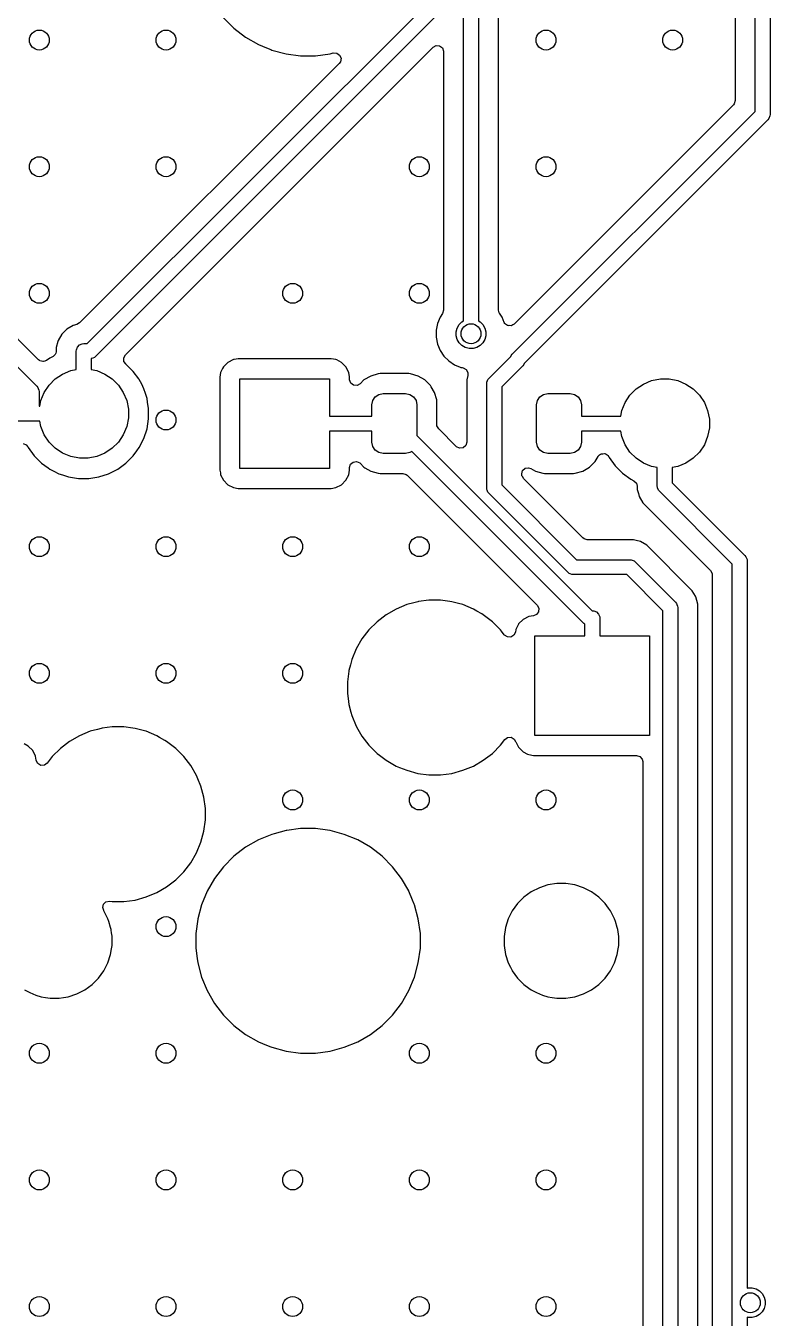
# Model space of a CAD drawing. Extents: x 2.6 to 14.2, y -9.4 to -3.8.
# Drawn here: x 13.573 to 14.16, y -6.04 to -5.019 of the extents above; entities that cross this region are included whole.
import ezdxf

# ---------------------------------------------------------------- set-up
doc = ezdxf.new("R2010")
doc.units = 0
doc.header["$MEASUREMENT"] = 0
doc.layers.add('BLACK', color=7, linetype='CONTINUOUS')

msp = doc.modelspace()

# ---------------------------------------------------------------- linework, layer by layer
at = {"layer": 'BLACK', "linetype": 'CONTINUOUS'}
for p, q in [((14.1484, -5.0868), (14.1484, -4.1492)), ((14.1602, -4.1467), (14.1602, -5.0892)), ((14.1326, -4.597), (14.1326, -5.0782)), ((13.9181, -5.2523), (13.9181, -4.9025)), ((13.9299, -4.9), (13.9299, -5.2523)), ((13.9457, -5.2437), (13.9457, -4.977)), ((13.6209, -5.2702), (13.8935, -4.9977)), ((13.9036, -5.0043), (13.6276, -5.2803)), ((13.7286, -5.0129), (13.7368, -5.0211)), ((13.7368, -5.0211), (13.7368, -5.0211)), ((13.7368, -5.0211), (13.746, -5.0282)), ((13.746, -5.0282), (13.7561, -5.034)), ((13.6511, -5.279), (13.894, -5.0362)), ((13.7561, -5.034), (13.7561, -5.034)), ((13.7561, -5.034), (13.7561, -5.034)), ((13.7561, -5.034), (13.7626, -5.0367)), ((13.7626, -5.0367), (13.7659, -5.038)), ((13.7659, -5.038), (13.7668, -5.0384)), ((13.7668, -5.0384), (13.778, -5.0414)), ((13.894, -5.0362), (13.8964, -5.0348)), ((13.8964, -5.0348), (13.8992, -5.035)), ((13.8992, -5.035), (13.9014, -5.0367)), ((13.9014, -5.0367), (13.9023, -5.0393)), ((13.9023, -5.0393), (13.9024, -5.0396)), ((13.9024, -5.0396), (13.9024, -5.2437)), ((13.82, -5.0489), (13.615, -5.2539)), ((13.778, -5.0414), (13.7895, -5.0429)), ((13.7895, -5.0429), (13.7895, -5.0429)), ((13.7895, -5.0429), (13.8012, -5.0429)), ((13.8012, -5.0429), (13.8127, -5.0414)), ((13.8012, -5.0429), (13.8012, -5.0429)), ((13.8127, -5.0414), (13.8152, -5.0407)), ((13.8152, -5.0407), (13.818, -5.0408)), ((13.818, -5.0408), (13.8203, -5.0424)), ((13.8209, -5.0476), (13.82, -5.0489)), ((13.8203, -5.0424), (13.8214, -5.0449)), ((13.8214, -5.0449), (13.8209, -5.0476)), ((14.1318, -5.0808), (14.1312, -5.0817)), ((14.1326, -5.0782), (14.1318, -5.0808)), ((13.9565, -5.2786), (14.1484, -5.0868)), ((14.1312, -5.0817), (13.958, -5.2548)), ((14.16, -5.0904), (14.1592, -5.0925)), ((14.1602, -5.0892), (14.16, -5.0904)), ((14.1584, -5.0934), (13.9659, -5.2859)), ((14.1592, -5.0925), (14.1584, -5.0934)), ((13.4841, -5.2067), (13.5813, -5.3039)), ((13.5826, -5.2829), (13.5394, -5.2397)), ((13.9024, -5.2437), (13.9016, -5.2464)), ((13.9457, -5.2438), (13.9457, -5.2437)), ((13.946, -5.2449), (13.9457, -5.2438)), ((13.615, -5.2539), (13.6128, -5.2552)), ((13.8975, -5.2544), (13.8964, -5.2597)), ((13.8996, -5.2494), (13.8975, -5.2544)), ((13.8975, -5.2544), (13.8975, -5.2544)), ((13.9015, -5.2465), (13.8996, -5.2494)), ((13.8996, -5.2494), (13.8996, -5.2494)), ((13.9016, -5.2464), (13.9015, -5.2465)), ((13.9147, -5.2552), (13.9168, -5.2531)), ((13.9168, -5.2531), (13.9181, -5.2523)), ((13.9299, -5.2523), (13.9312, -5.2531)), ((13.9312, -5.2531), (13.9334, -5.2552)), ((13.9463, -5.246), (13.946, -5.2449)), ((13.9464, -5.2462), (13.9463, -5.246)), ((13.9485, -5.2494), (13.9464, -5.2462)), ((13.9501, -5.2534), (13.9485, -5.2494)), ((13.9502, -5.2536), (13.9501, -5.2534)), ((13.9507, -5.2543), (13.9502, -5.2536)), ((13.9508, -5.2544), (13.9507, -5.2543)), ((13.9511, -5.2547), (13.9508, -5.2544)), ((13.952, -5.2553), (13.9511, -5.2547)), ((13.958, -5.2548), (13.9571, -5.2553)), ((13.6009, -5.2628), (13.5981, -5.2678)), ((13.605, -5.2588), (13.6009, -5.2628)), ((13.6009, -5.2628), (13.6009, -5.2628)), ((13.6099, -5.2559), (13.605, -5.2588)), ((13.605, -5.2588), (13.605, -5.2588)), ((13.6128, -5.2552), (13.6099, -5.2559)), ((13.6099, -5.2559), (13.6099, -5.2559)), ((13.8964, -5.2597), (13.8964, -5.2597)), ((13.8964, -5.2597), (13.8964, -5.2651)), ((13.9123, -5.2609), (13.9131, -5.2579)), ((13.9123, -5.264), (13.9123, -5.2609)), ((13.9131, -5.267), (13.9123, -5.264)), ((13.9131, -5.2579), (13.9147, -5.2552)), ((13.9334, -5.2552), (13.9349, -5.2579)), ((13.9349, -5.2579), (13.9357, -5.2609)), ((13.9357, -5.264), (13.9349, -5.267)), ((13.9357, -5.2609), (13.9357, -5.264)), ((13.9529, -5.2559), (13.952, -5.2553)), ((13.9532, -5.2559), (13.9529, -5.2559)), ((13.9534, -5.2561), (13.9532, -5.2559)), ((13.9545, -5.256), (13.9534, -5.2561)), ((13.9556, -5.2561), (13.9545, -5.256)), ((13.9559, -5.256), (13.9556, -5.2561)), ((13.9562, -5.2559), (13.9559, -5.256)), ((13.9571, -5.2553), (13.9562, -5.2559)), ((13.5979, -5.2684), (13.5966, -5.2733)), ((13.5966, -5.2733), (13.5966, -5.2733)), ((13.5966, -5.2733), (13.5966, -5.276)), ((13.5981, -5.2678), (13.5979, -5.2684)), ((13.6124, -5.2761), (13.6125, -5.275)), ((13.6125, -5.275), (13.6134, -5.2729)), ((13.6134, -5.2729), (13.615, -5.2712)), ((13.615, -5.2712), (13.6171, -5.2704)), ((13.6171, -5.2704), (13.6183, -5.2702)), ((13.6183, -5.2702), (13.6209, -5.2702)), ((13.8964, -5.2651), (13.8964, -5.2651)), ((13.8964, -5.2651), (13.8964, -5.2651)), ((13.8964, -5.2651), (13.8975, -5.2705)), ((13.8975, -5.2705), (13.8975, -5.2705)), ((13.8975, -5.2705), (13.8996, -5.2755)), ((13.9147, -5.2696), (13.9131, -5.267)), ((13.9168, -5.2718), (13.9147, -5.2696)), ((13.9195, -5.2733), (13.9168, -5.2718)), ((13.9225, -5.2741), (13.9195, -5.2733)), ((13.9256, -5.2741), (13.9225, -5.2741)), ((13.9285, -5.2733), (13.9256, -5.2741)), ((13.9312, -5.2718), (13.9285, -5.2733)), ((13.9334, -5.2696), (13.9312, -5.2718)), ((13.9349, -5.267), (13.9334, -5.2696)), ((13.5833, -5.2834), (13.5826, -5.2829)), ((13.5834, -5.2835), (13.5833, -5.2834)), ((13.5835, -5.2836), (13.5834, -5.2835)), ((13.5837, -5.2837), (13.5835, -5.2836)), ((13.5849, -5.284), (13.5837, -5.2837)), ((13.586, -5.2844), (13.5849, -5.284)), ((13.5862, -5.2843), (13.586, -5.2844)), ((13.5864, -5.2844), (13.5862, -5.2843)), ((13.5875, -5.284), (13.5864, -5.2844)), ((13.5887, -5.2836), (13.5875, -5.284)), ((13.5888, -5.2835), (13.5887, -5.2836)), ((13.5914, -5.2816), (13.5888, -5.2835)), ((13.5941, -5.2803), (13.5914, -5.2816)), ((13.5943, -5.2802), (13.5941, -5.2803)), ((13.5946, -5.2798), (13.5943, -5.2802)), ((13.5953, -5.2793), (13.5946, -5.2798)), ((13.5955, -5.279), (13.5953, -5.2793)), ((13.5958, -5.2787), (13.5955, -5.279)), ((13.5961, -5.2777), (13.5958, -5.2787)), ((13.5965, -5.2768), (13.5961, -5.2777)), ((13.5966, -5.276), (13.5965, -5.2764)), ((13.5965, -5.2764), (13.5965, -5.2768)), ((13.6124, -5.2906), (13.6124, -5.2761)), ((13.6245, -5.2819), (13.6242, -5.282)), ((13.6242, -5.282), (13.6242, -5.2906)), ((13.6254, -5.2816), (13.6245, -5.2819)), ((13.6267, -5.2811), (13.6254, -5.2816)), ((13.6276, -5.2803), (13.6267, -5.2811)), ((13.6498, -5.2815), (13.6511, -5.2791)), ((13.65, -5.2843), (13.6498, -5.2815)), ((13.6515, -5.2862), (13.65, -5.2843)), ((13.6511, -5.2791), (13.6511, -5.279)), ((13.7321, -5.285), (13.7286, -5.2885)), ((13.7366, -5.2827), (13.7321, -5.285)), ((13.7321, -5.285), (13.7321, -5.285)), ((13.7321, -5.285), (13.7321, -5.285)), ((13.7371, -5.2826), (13.7366, -5.2827)), ((13.7403, -5.2821), (13.7371, -5.2826)), ((13.8136, -5.2821), (13.7403, -5.2821)), ((13.8173, -5.2827), (13.8136, -5.2821)), ((13.8181, -5.2831), (13.8173, -5.2827)), ((13.8217, -5.285), (13.8181, -5.2831)), ((13.8253, -5.2885), (13.8217, -5.285)), ((13.8217, -5.285), (13.8217, -5.285)), ((13.8217, -5.285), (13.8217, -5.285)), ((13.8996, -5.2755), (13.8996, -5.2755)), ((13.8996, -5.2755), (13.9026, -5.28)), ((13.9026, -5.28), (13.9026, -5.28)), ((13.9026, -5.28), (13.9064, -5.2839)), ((13.9064, -5.2839), (13.9064, -5.2839)), ((13.9064, -5.2839), (13.911, -5.2869)), ((13.9381, -5.2976), (13.9554, -5.2803)), ((13.9554, -5.2803), (13.9558, -5.2795)), ((13.9558, -5.2795), (13.9565, -5.2786)), ((13.5958, -5.298), (13.6016, -5.2942)), ((13.6016, -5.2942), (13.608, -5.2915)), ((13.608, -5.2915), (13.6124, -5.2906)), ((13.6242, -5.2906), (13.6286, -5.2915)), ((13.6286, -5.2915), (13.635, -5.2942)), ((13.635, -5.2942), (13.6408, -5.298)), ((13.6516, -5.2864), (13.6515, -5.2862)), ((13.6515, -5.2862), (13.6515, -5.2862)), ((13.6573, -5.2921), (13.6516, -5.2864)), ((13.6617, -5.2981), (13.6573, -5.2921)), ((13.7263, -5.2929), (13.7257, -5.2966)), ((13.7279, -5.2898), (13.7263, -5.2929)), ((13.7286, -5.2885), (13.7279, -5.2898)), ((13.7286, -5.2885), (13.7286, -5.2885)), ((13.7286, -5.2885), (13.7286, -5.2885)), ((13.8275, -5.2929), (13.8253, -5.2885)), ((13.8253, -5.2885), (13.8253, -5.2885)), ((13.8253, -5.2885), (13.8253, -5.2885)), ((13.8281, -5.2964), (13.8275, -5.2929)), ((13.8508, -5.294), (13.8448, -5.2958)), ((13.8522, -5.2939), (13.8508, -5.294)), ((13.8749, -5.2939), (13.8522, -5.2939)), ((13.8522, -5.2939), (13.8522, -5.2939)), ((13.8763, -5.294), (13.8749, -5.2939)), ((13.8823, -5.2958), (13.8763, -5.294)), ((13.8763, -5.294), (13.8763, -5.294)), ((13.911, -5.2869), (13.911, -5.2869)), ((13.911, -5.2869), (13.9155, -5.2888)), ((13.9155, -5.2888), (13.916, -5.289)), ((13.916, -5.289), (13.9169, -5.2891)), ((13.9169, -5.2891), (13.9178, -5.2893)), ((13.9178, -5.2893), (13.9202, -5.2906)), ((13.9202, -5.2906), (13.9216, -5.293)), ((13.9216, -5.2954), (13.9206, -5.2989)), ((13.9216, -5.293), (13.9216, -5.2954)), ((13.9648, -5.2876), (13.9482, -5.3042)), ((13.9656, -5.2867), (13.9648, -5.2876)), ((13.9659, -5.2859), (13.9656, -5.2867)), ((13.5813, -5.3039), (13.582, -5.3048)), ((13.582, -5.3048), (13.5824, -5.3057)), ((13.5824, -5.3057), (13.5829, -5.3069)), ((13.587, -5.3087), (13.5909, -5.3029)), ((13.5909, -5.3029), (13.5958, -5.298)), ((13.6408, -5.298), (13.6457, -5.3029)), ((13.6457, -5.3029), (13.6495, -5.3087)), ((13.6621, -5.2986), (13.6617, -5.2981)), ((13.664, -5.3023), (13.6621, -5.2986)), ((13.6657, -5.3058), (13.664, -5.3023)), ((13.6669, -5.3095), (13.6657, -5.3058)), ((13.6657, -5.3058), (13.6657, -5.3058)), ((13.6657, -5.3058), (13.6657, -5.3058)), ((13.7257, -5.2966), (13.7257, -5.37)), ((13.7415, -5.3687), (13.7415, -5.2979)), ((13.7415, -5.2979), (13.8124, -5.2979)), ((13.8124, -5.2979), (13.8124, -5.3274)), ((13.8281, -5.2966), (13.8281, -5.2964)), ((13.8281, -5.2985), (13.8281, -5.2966)), ((13.8281, -5.2988), (13.8281, -5.2985)), ((13.8291, -5.3014), (13.8281, -5.2988)), ((13.8313, -5.3031), (13.8291, -5.3014)), ((13.8341, -5.3032), (13.8313, -5.3031)), ((13.8365, -5.3019), (13.8341, -5.3032)), ((13.8395, -5.2989), (13.8365, -5.3019)), ((13.8448, -5.2958), (13.8395, -5.2989)), ((13.8395, -5.2989), (13.8395, -5.2989)), ((13.8448, -5.2958), (13.8448, -5.2958)), ((13.8876, -5.2989), (13.8823, -5.2958)), ((13.8823, -5.2958), (13.8823, -5.2958)), ((13.892, -5.3033), (13.8876, -5.2989)), ((13.8876, -5.2989), (13.8876, -5.2989)), ((13.8926, -5.3042), (13.892, -5.3033)), ((13.892, -5.3033), (13.892, -5.3033)), ((13.8952, -5.3087), (13.8926, -5.3042)), ((13.9206, -5.2989), (13.9206, -5.3479)), ((13.9364, -5.3018), (13.9365, -5.3007)), ((13.9364, -5.3841), (13.9364, -5.3018)), ((13.9365, -5.3007), (13.9371, -5.2993)), ((13.9371, -5.2993), (13.9374, -5.2985)), ((13.9374, -5.2985), (13.9381, -5.2976)), ((13.9482, -5.3042), (13.9482, -5.3817)), ((14.0545, -5.3059), (14.0602, -5.3021)), ((14.0602, -5.3021), (14.0666, -5.2994)), ((14.0666, -5.2994), (14.0735, -5.298)), ((14.0735, -5.298), (14.0804, -5.298)), ((14.0804, -5.298), (14.0872, -5.2994)), ((14.0872, -5.2994), (14.0936, -5.3021)), ((14.0936, -5.3021), (14.0994, -5.3059)), ((13.5829, -5.3069), (13.583, -5.3081)), ((13.583, -5.3081), (13.583, -5.3195)), ((13.5835, -5.3195), (13.5844, -5.3151)), ((13.5844, -5.3151), (13.587, -5.3087)), ((13.6495, -5.3087), (13.6522, -5.3151)), ((13.6522, -5.3151), (13.6535, -5.322)), ((13.6682, -5.3134), (13.6669, -5.3095)), ((13.6687, -5.3164), (13.6682, -5.3134)), ((13.8458, -5.3185), (13.8465, -5.3151)), ((13.8465, -5.3151), (13.8484, -5.3123)), ((13.8484, -5.3123), (13.8513, -5.3104)), ((13.8513, -5.3104), (13.8547, -5.3097)), ((13.8547, -5.3097), (13.8724, -5.3097)), ((13.8724, -5.3097), (13.8758, -5.3104)), ((13.8758, -5.3104), (13.8787, -5.3123)), ((13.8787, -5.3123), (13.8806, -5.3151)), ((13.8806, -5.3151), (13.8813, -5.3185)), ((13.8969, -5.3147), (13.8952, -5.3087)), ((13.897, -5.3159), (13.8969, -5.3147)), ((13.897, -5.316), (13.897, -5.3159)), ((13.897, -5.3341), (13.897, -5.316)), ((13.897, -5.316), (13.897, -5.316)), ((13.9758, -5.3185), (13.9764, -5.3151)), ((13.9764, -5.3151), (13.9783, -5.3123)), ((13.9783, -5.3123), (13.9812, -5.3104)), ((13.9812, -5.3104), (13.9846, -5.3097)), ((13.9846, -5.3097), (14.0023, -5.3097)), ((14.0023, -5.3097), (14.0057, -5.3104)), ((14.0057, -5.3104), (14.0086, -5.3123)), ((14.0086, -5.3123), (14.0105, -5.3151)), ((14.0105, -5.3151), (14.0112, -5.3185)), ((14.0457, -5.3166), (14.0495, -5.3108)), ((14.0495, -5.3108), (14.0545, -5.3059)), ((14.0994, -5.3059), (14.1043, -5.3108)), ((14.1043, -5.3108), (14.1082, -5.3166)), ((13.583, -5.3195), (13.5835, -5.3195)), ((13.6535, -5.322), (13.6535, -5.3289)), ((13.6695, -5.3214), (13.6687, -5.3164)), ((13.6695, -5.3295), (13.6695, -5.3214)), ((13.8458, -5.3274), (13.8458, -5.3185)), ((13.8813, -5.3185), (13.8813, -5.3427)), ((13.9758, -5.3481), (13.9758, -5.3185)), ((14.0112, -5.3185), (14.0112, -5.3274)), ((14.0422, -5.3274), (14.043, -5.323)), ((14.043, -5.323), (14.0457, -5.3166)), ((14.1082, -5.3166), (14.1108, -5.323)), ((14.1108, -5.323), (14.1122, -5.3298)), ((13.5771, -5.3313), (13.5525, -5.3313)), ((13.5835, -5.3313), (13.5771, -5.3313)), ((13.5844, -5.3357), (13.5835, -5.3313)), ((13.587, -5.3421), (13.5844, -5.3357)), ((13.6522, -5.3357), (13.6495, -5.3421)), ((13.6535, -5.3289), (13.6522, -5.3357)), ((13.6682, -5.3374), (13.6695, -5.3295)), ((13.8124, -5.3274), (13.8458, -5.3274)), ((13.8971, -5.3351), (13.897, -5.3341)), ((13.8985, -5.3376), (13.8971, -5.3351)), ((14.0112, -5.3274), (14.0422, -5.3274)), ((14.1122, -5.3298), (14.1122, -5.3368)), ((13.5909, -5.3479), (13.587, -5.3421)), ((13.6495, -5.3421), (13.6457, -5.3479)), ((13.6621, -5.3523), (13.6657, -5.3451)), ((13.6657, -5.3451), (13.6682, -5.3374)), ((13.8163, -5.3392), (13.8124, -5.3392)), ((13.8124, -5.3392), (13.8124, -5.3687)), ((13.8458, -5.3392), (13.8163, -5.3392)), ((13.8458, -5.3481), (13.8458, -5.3392)), ((13.8813, -5.3427), (14.0197, -5.4811)), ((13.9123, -5.3514), (13.8985, -5.3376)), ((14.0358, -5.3392), (14.0112, -5.3392)), ((14.0112, -5.3392), (14.0112, -5.3481)), ((14.0422, -5.3392), (14.0358, -5.3392)), ((14.043, -5.3436), (14.0422, -5.3392)), ((14.0457, -5.35), (14.043, -5.3436)), ((14.1108, -5.3436), (14.1082, -5.35)), ((14.1122, -5.3368), (14.1108, -5.3436)), ((13.5704, -5.349), (13.5729, -5.3501)), ((13.5729, -5.3501), (13.5742, -5.3517)), ((13.5742, -5.3517), (13.5745, -5.3523)), ((13.5745, -5.3523), (13.5792, -5.3588)), ((13.5958, -5.3528), (13.5909, -5.3479)), ((13.6016, -5.3567), (13.5958, -5.3528)), ((13.608, -5.3593), (13.6016, -5.3567)), ((13.635, -5.3567), (13.6286, -5.3593)), ((13.6408, -5.3528), (13.635, -5.3567)), ((13.6457, -5.3479), (13.6408, -5.3528)), ((13.6573, -5.3588), (13.6602, -5.3548)), ((13.6602, -5.3548), (13.6621, -5.3523)), ((13.8465, -5.3515), (13.8458, -5.3481)), ((13.8484, -5.3543), (13.8465, -5.3515)), ((13.8513, -5.3562), (13.8484, -5.3543)), ((13.8547, -5.3569), (13.8513, -5.3562)), ((13.8724, -5.3569), (13.8547, -5.3569)), ((13.8758, -5.3562), (13.8724, -5.3569)), ((13.8772, -5.3553), (13.8758, -5.3562)), ((14.013, -5.4911), (13.8772, -5.3553)), ((13.9125, -5.3516), (13.9123, -5.3514)), ((13.915, -5.3528), (13.9125, -5.3516)), ((13.9178, -5.3524), (13.915, -5.3528)), ((13.9198, -5.3506), (13.9178, -5.3524)), ((13.9206, -5.3479), (13.9198, -5.3506)), ((13.9764, -5.3515), (13.9758, -5.3481)), ((13.9783, -5.3543), (13.9764, -5.3515)), ((13.9812, -5.3562), (13.9783, -5.3543)), ((13.9846, -5.3569), (13.9812, -5.3562)), ((14.0023, -5.3569), (13.9846, -5.3569)), ((14.0057, -5.3562), (14.0023, -5.3569)), ((14.0086, -5.3543), (14.0057, -5.3562)), ((14.0105, -5.3515), (14.0086, -5.3543)), ((14.0112, -5.3481), (14.0105, -5.3515)), ((14.028, -5.3571), (14.029, -5.3569)), ((14.029, -5.3569), (14.0293, -5.3571)), ((14.0495, -5.3558), (14.0457, -5.35)), ((14.0545, -5.3607), (14.0495, -5.3558)), ((14.1043, -5.3558), (14.0994, -5.3607)), ((14.1082, -5.35), (14.1043, -5.3558)), ((13.5792, -5.3588), (13.5849, -5.3645)), ((13.5849, -5.3645), (13.5901, -5.3683)), ((13.6148, -5.3607), (13.608, -5.3593)), ((13.6217, -5.3607), (13.6148, -5.3607)), ((13.6286, -5.3593), (13.6217, -5.3607)), ((13.6451, -5.3692), (13.6493, -5.3662)), ((13.6493, -5.3662), (13.6516, -5.3645)), ((13.6516, -5.3645), (13.6573, -5.3588)), ((13.6516, -5.3645), (13.6516, -5.3645)), ((13.6516, -5.3645), (13.6516, -5.3645)), ((13.6573, -5.3588), (13.6573, -5.3588)), ((13.6573, -5.3588), (13.6573, -5.3588)), ((13.8281, -5.3681), (13.8289, -5.3655)), ((13.8289, -5.3655), (13.831, -5.3637)), ((13.831, -5.3637), (13.8337, -5.3633)), ((13.8337, -5.3633), (13.8362, -5.3644)), ((13.8362, -5.3644), (13.8365, -5.3647)), ((13.8365, -5.3647), (13.8395, -5.3677)), ((14.0175, -5.3677), (14.0219, -5.3633)), ((14.0219, -5.3633), (14.0243, -5.3593)), ((14.0243, -5.3593), (14.0245, -5.3591)), ((14.0245, -5.3591), (14.0247, -5.3587)), ((14.0247, -5.3587), (14.0255, -5.3581)), ((14.0255, -5.3581), (14.0263, -5.3574)), ((14.0263, -5.3574), (14.0266, -5.3574)), ((14.0266, -5.3574), (14.0269, -5.3572)), ((14.0269, -5.3572), (14.028, -5.3571)), ((14.0293, -5.3571), (14.0297, -5.357)), ((14.0297, -5.357), (14.0306, -5.3576)), ((14.0306, -5.3576), (14.0316, -5.358)), ((14.0316, -5.358), (14.0318, -5.3583)), ((14.0318, -5.3583), (14.032, -5.3584)), ((14.032, -5.3584), (14.0328, -5.3596)), ((14.0328, -5.3596), (14.0331, -5.3601)), ((14.0331, -5.3601), (14.0379, -5.3667)), ((14.0379, -5.3667), (14.0379, -5.3667)), ((14.0379, -5.3667), (14.0436, -5.3724)), ((14.0602, -5.3645), (14.0545, -5.3607)), ((14.0666, -5.3672), (14.0602, -5.3645)), ((14.0936, -5.3645), (14.0872, -5.3672)), ((14.0994, -5.3607), (14.0936, -5.3645)), ((13.5901, -5.3683), (13.5914, -5.3692)), ((13.5914, -5.3692), (13.5947, -5.3709)), ((13.5947, -5.3709), (13.5986, -5.3729)), ((13.5986, -5.3729), (13.5986, -5.3729)), ((13.5986, -5.3729), (13.5986, -5.3729)), ((13.5986, -5.3729), (13.6014, -5.3738)), ((13.6014, -5.3738), (13.6063, -5.3754)), ((13.6063, -5.3754), (13.6093, -5.3759)), ((13.6093, -5.3759), (13.6142, -5.3766)), ((13.6142, -5.3766), (13.6142, -5.3766)), ((13.6142, -5.3766), (13.6223, -5.3766)), ((13.6223, -5.3766), (13.6303, -5.3754)), ((13.6223, -5.3766), (13.6223, -5.3766)), ((13.6303, -5.3754), (13.6379, -5.3729)), ((13.6379, -5.3729), (13.6451, -5.3692)), ((13.7257, -5.37), (13.7261, -5.3721)), ((13.7261, -5.3721), (13.7263, -5.3737)), ((13.7263, -5.3737), (13.7286, -5.3781)), ((13.8124, -5.3687), (13.7415, -5.3687)), ((13.8253, -5.3781), (13.8275, -5.3737)), ((13.8275, -5.3737), (13.8281, -5.37)), ((13.8275, -5.3737), (13.8275, -5.3737)), ((13.8275, -5.3737), (13.8275, -5.3737)), ((13.8281, -5.37), (13.8281, -5.3681)), ((13.8395, -5.3677), (13.8395, -5.3677)), ((13.8395, -5.3677), (13.8403, -5.3682)), ((13.8403, -5.3682), (13.8448, -5.3708)), ((13.8448, -5.3708), (13.8508, -5.3726)), ((13.8508, -5.3726), (13.8522, -5.3727)), ((13.8522, -5.3727), (13.8703, -5.3727)), ((13.8703, -5.3727), (13.8729, -5.3735)), ((13.8729, -5.3735), (13.8737, -5.3741)), ((13.8737, -5.3741), (13.9763, -5.4767)), ((13.964, -5.373), (13.9647, -5.3704)), ((13.964, -5.3731), (13.964, -5.373)), ((13.9641, -5.3742), (13.964, -5.3731)), ((13.9641, -5.3743), (13.9641, -5.3742)), ((13.9642, -5.3745), (13.9641, -5.3743)), ((13.9648, -5.3755), (13.9642, -5.3745)), ((13.9647, -5.3704), (13.9668, -5.3686)), ((13.9654, -5.3766), (13.9648, -5.3755)), ((14.0124, -5.4236), (13.9654, -5.3766)), ((13.9668, -5.3686), (13.9695, -5.3682)), ((13.9695, -5.3682), (13.9713, -5.3688)), ((13.9713, -5.3688), (13.9748, -5.3708)), ((13.9748, -5.3708), (13.9807, -5.3726)), ((13.9807, -5.3726), (13.9821, -5.3727)), ((13.9821, -5.3727), (14.0048, -5.3727)), ((14.0048, -5.3727), (14.0062, -5.3726)), ((14.0062, -5.3726), (14.0122, -5.3708)), ((14.0122, -5.3708), (14.0175, -5.3677)), ((14.0436, -5.3724), (14.0501, -5.3771)), ((14.0501, -5.3771), (14.0526, -5.3784)), ((14.071, -5.3681), (14.0666, -5.3672)), ((14.071, -5.3826), (14.071, -5.3681)), ((14.0872, -5.3672), (14.0828, -5.3681)), ((14.0828, -5.3681), (14.0828, -5.3801)), ((13.7286, -5.3781), (13.7286, -5.3781)), ((13.7286, -5.3781), (13.7286, -5.3781)), ((13.7286, -5.3781), (13.7321, -5.3816)), ((13.7321, -5.3816), (13.7321, -5.3816)), ((13.7321, -5.3816), (13.7321, -5.3816)), ((13.7321, -5.3816), (13.7366, -5.3839)), ((13.7366, -5.3839), (13.7366, -5.3839)), ((13.7366, -5.3839), (13.7403, -5.3845)), ((13.7403, -5.3845), (13.7403, -5.3845)), ((13.7403, -5.3845), (13.8136, -5.3845)), ((13.8136, -5.3845), (13.8173, -5.3839)), ((13.8173, -5.3839), (13.8217, -5.3816)), ((13.8217, -5.3816), (13.8253, -5.3781)), ((13.9365, -5.3853), (13.9364, -5.3841)), ((13.9367, -5.3858), (13.9365, -5.3853)), ((13.9374, -5.3874), (13.9367, -5.3858)), ((13.9381, -5.3883), (13.9374, -5.3874)), ((13.9482, -5.3817), (14.0073, -5.4408)), ((14.0526, -5.3784), (14.0546, -5.3803)), ((14.0546, -5.3803), (14.0553, -5.3827)), ((14.0553, -5.3827), (14.0553, -5.3854)), ((14.0553, -5.3854), (14.0561, -5.3885)), ((14.0711, -5.3837), (14.071, -5.3826)), ((14.0712, -5.384), (14.0711, -5.3837)), ((14.072, -5.3859), (14.0712, -5.384)), ((14.0728, -5.3868), (14.072, -5.3859)), ((14.1302, -5.4442), (14.0728, -5.3868)), ((14.0828, -5.3801), (14.1403, -5.4376)), ((14.0007, -5.4509), (13.9381, -5.3883)), ((14.0561, -5.3885), (14.0567, -5.3909)), ((14.0567, -5.3909), (14.0567, -5.3909)), ((14.0567, -5.3909), (14.0596, -5.3958)), ((14.0596, -5.3958), (14.0596, -5.3959)), ((14.0596, -5.3959), (14.0596, -5.3959)), ((14.0596, -5.3959), (14.113, -5.4493)), ((14.0132, -5.4242), (14.0124, -5.4236)), ((14.0158, -5.425), (14.0132, -5.4242)), ((14.0522, -5.425), (14.0158, -5.425)), ((14.0543, -5.4256), (14.0522, -5.425)), ((14.0522, -5.425), (14.0522, -5.425)), ((14.0577, -5.4265), (14.0543, -5.4256)), ((14.0627, -5.4293), (14.0577, -5.4265)), ((14.0577, -5.4265), (14.0577, -5.4265)), ((14.0577, -5.4265), (14.0577, -5.4265)), ((14.0577, -5.4265), (14.0577, -5.4265)), ((14.0986, -5.4653), (14.0627, -5.4293)), ((14.0627, -5.4293), (14.0627, -5.4293)), ((14.0627, -5.4293), (14.0627, -5.4293)), ((14.1403, -5.4376), (14.141, -5.4385)), ((14.141, -5.4385), (14.1413, -5.4391)), ((14.0073, -5.4408), (14.0494, -5.4408)), ((14.0494, -5.4408), (14.0505, -5.4409)), ((14.0505, -5.4409), (14.0513, -5.4412)), ((14.0513, -5.4412), (14.0527, -5.4418)), ((14.0527, -5.4418), (14.0536, -5.4425)), ((14.0536, -5.4425), (14.0855, -5.4744)), ((14.1302, -6.0275), (14.1302, -5.4442)), ((14.1413, -5.4391), (14.1419, -5.4406)), ((14.1419, -5.4406), (14.142, -5.4417)), ((14.142, -5.4417), (14.142, -6.016)), ((14.0015, -5.4516), (14.0007, -5.4509)), ((14.0023, -5.4519), (14.0015, -5.4516)), ((14.0037, -5.4525), (14.0023, -5.4519)), ((14.0048, -5.4526), (14.0037, -5.4525)), ((14.0469, -5.4526), (14.0048, -5.4526)), ((14.0754, -5.4811), (14.0469, -5.4526)), ((14.113, -5.4493), (14.1143, -5.4517)), ((14.1143, -5.4517), (14.1144, -5.4527)), ((14.1144, -5.4527), (14.1144, -6.8631)), ((14.1011, -5.4696), (14.0986, -5.4653)), ((13.8732, -5.4763), (13.8648, -5.4798)), ((13.8789, -5.4748), (13.8732, -5.4763)), ((13.8819, -5.474), (13.8789, -5.4748)), ((13.8825, -5.4739), (13.8819, -5.474)), ((13.8908, -5.4728), (13.8825, -5.4739)), ((13.8999, -5.4728), (13.8908, -5.4728)), ((13.8908, -5.4728), (13.8908, -5.4728)), ((13.9073, -5.4738), (13.8999, -5.4728)), ((13.8999, -5.4728), (13.8999, -5.4728)), ((13.9088, -5.474), (13.9073, -5.4738)), ((13.9142, -5.4754), (13.9088, -5.474)), ((13.9176, -5.4763), (13.9142, -5.4754)), ((13.9259, -5.4798), (13.9176, -5.4763)), ((13.9763, -5.4767), (13.9776, -5.4791)), ((13.9776, -5.4791), (13.9774, -5.4819)), ((14.0855, -5.4744), (14.0862, -5.4753)), ((14.0862, -5.4753), (14.0866, -5.4762)), ((14.0866, -5.4762), (14.0871, -5.4775)), ((14.0871, -5.4775), (14.0872, -5.4786)), ((14.0872, -5.4786), (14.0872, -6.7648)), ((14.1015, -5.4702), (14.1011, -5.4696)), ((14.103, -5.4758), (14.1015, -5.4702)), ((14.103, -6.7676), (14.103, -5.4758)), ((13.857, -5.4843), (13.8498, -5.4898)), ((13.8648, -5.4798), (13.857, -5.4843)), ((13.8648, -5.4798), (13.8648, -5.4798)), ((13.9287, -5.4814), (13.9259, -5.4798)), ((13.9259, -5.4798), (13.9259, -5.4798)), ((13.9325, -5.4836), (13.9287, -5.4814)), ((13.9337, -5.4843), (13.9325, -5.4836)), ((13.9409, -5.4898), (13.9337, -5.4843)), ((13.9651, -5.4879), (13.9616, -5.4914)), ((13.9696, -5.4856), (13.9651, -5.4879)), ((13.9651, -5.4879), (13.9651, -5.4879)), ((13.9651, -5.4879), (13.9651, -5.4879)), ((13.9732, -5.485), (13.9696, -5.4856)), ((13.9734, -5.485), (13.9732, -5.485)), ((13.9732, -5.485), (13.9732, -5.485)), ((13.9732, -5.485), (13.9732, -5.485)), ((13.9732, -5.485), (13.9732, -5.485)), ((13.9732, -5.485), (13.9732, -5.485)), ((13.9758, -5.4841), (13.9734, -5.485)), ((13.9734, -5.485), (13.9734, -5.485)), ((13.9774, -5.4819), (13.9758, -5.4841)), ((14.0197, -5.4811), (14.0198, -5.4811)), ((14.0198, -5.4811), (14.0209, -5.4812)), ((14.0209, -5.4812), (14.023, -5.482)), ((14.023, -5.482), (14.0247, -5.4837)), ((14.0247, -5.4837), (14.0256, -5.4858)), ((14.0256, -5.4858), (14.0257, -5.487)), ((14.0257, -5.487), (14.0257, -5.5008)), ((14.0754, -6.7623), (14.0754, -5.4811)), ((13.8434, -5.4962), (13.8379, -5.5034)), ((13.8498, -5.4898), (13.8434, -5.4962)), ((13.9473, -5.4962), (13.9409, -5.4898)), ((13.9409, -5.4898), (13.9409, -5.4898)), ((13.948, -5.4971), (13.9473, -5.4962)), ((13.9473, -5.4962), (13.9473, -5.4962)), ((13.9473, -5.4962), (13.9473, -5.4962)), ((13.9503, -5.5001), (13.948, -5.4971)), ((13.959, -5.4979), (13.9578, -5.5004)), ((13.9593, -5.4959), (13.959, -5.4979)), ((13.9614, -5.4917), (13.9593, -5.4959)), ((13.9593, -5.4959), (13.9593, -5.4959)), ((13.9616, -5.4914), (13.9614, -5.4917)), ((13.9616, -5.4914), (13.9616, -5.4914)), ((13.9616, -5.4914), (13.9616, -5.4914)), ((14.0139, -5.4918), (14.013, -5.4911)), ((14.0139, -5.5008), (14.0139, -5.4918)), ((13.8379, -5.5034), (13.8334, -5.5112)), ((13.9504, -5.5003), (13.9503, -5.5001)), ((13.9527, -5.5018), (13.9504, -5.5003)), ((13.9555, -5.5019), (13.9527, -5.5018)), ((13.9578, -5.5004), (13.9555, -5.5019)), ((13.9745, -5.5795), (13.9745, -5.5008)), ((13.9745, -5.5008), (14.0139, -5.5008)), ((14.0257, -5.5008), (14.065, -5.5008)), ((14.065, -5.5008), (14.065, -5.5795)), ((13.83, -5.5195), (13.8288, -5.5239)), ((13.8334, -5.5112), (13.83, -5.5195)), ((13.8334, -5.5112), (13.8334, -5.5112)), ((13.8276, -5.5287), (13.8264, -5.5372)), ((13.8288, -5.5239), (13.8276, -5.5283)), ((13.8276, -5.5283), (13.8276, -5.5287)), ((13.8264, -5.5372), (13.8264, -5.5463)), ((13.8264, -5.5463), (13.8273, -5.5528)), ((13.8273, -5.5528), (13.8276, -5.5552)), ((13.8276, -5.5552), (13.8292, -5.5613)), ((13.8292, -5.5613), (13.83, -5.5639)), ((13.83, -5.5639), (13.8334, -5.5723)), ((13.6148, -5.5798), (13.607, -5.5843)), ((13.6232, -5.5763), (13.6148, -5.5798)), ((13.6148, -5.5798), (13.6148, -5.5798)), ((13.6291, -5.5748), (13.6232, -5.5763)), ((13.6319, -5.574), (13.6291, -5.5748)), ((13.6327, -5.5739), (13.6319, -5.574)), ((13.6408, -5.5728), (13.6327, -5.5739)), ((13.6499, -5.5728), (13.6408, -5.5728)), ((13.6408, -5.5728), (13.6408, -5.5728)), ((13.6569, -5.5738), (13.6499, -5.5728)), ((13.6499, -5.5728), (13.6499, -5.5728)), ((13.6588, -5.574), (13.6569, -5.5738)), ((13.6661, -5.5759), (13.6588, -5.574)), ((13.6676, -5.5763), (13.6661, -5.5759)), ((13.6759, -5.5798), (13.6676, -5.5763)), ((13.6781, -5.5811), (13.6759, -5.5798)), ((13.6759, -5.5798), (13.6759, -5.5798)), ((13.6823, -5.5835), (13.6781, -5.5811)), ((13.8334, -5.5723), (13.8334, -5.5723)), ((13.8334, -5.5723), (13.8347, -5.5745)), ((13.8347, -5.5745), (13.8379, -5.5801)), ((13.8379, -5.5801), (13.8379, -5.5801)), ((13.8379, -5.5801), (13.8434, -5.5873)), ((13.9507, -5.5828), (13.9529, -5.5812)), ((13.9529, -5.5812), (13.9557, -5.581)), ((13.9557, -5.581), (13.9581, -5.5824)), ((14.065, -5.5795), (13.9745, -5.5795)), ((13.5744, -5.5879), (13.5712, -5.5863)), ((13.578, -5.5914), (13.5744, -5.5879)), ((13.5744, -5.5879), (13.5744, -5.5879)), ((13.5744, -5.5879), (13.5744, -5.5879)), ((13.5802, -5.5959), (13.578, -5.5914)), ((13.578, -5.5914), (13.578, -5.5914)), ((13.578, -5.5914), (13.578, -5.5914)), ((13.5998, -5.5898), (13.5934, -5.5962)), ((13.607, -5.5843), (13.5998, -5.5898)), ((13.6837, -5.5843), (13.6823, -5.5835)), ((13.6909, -5.5898), (13.6837, -5.5843)), ((13.6973, -5.5962), (13.6909, -5.5898)), ((13.6909, -5.5898), (13.6909, -5.5898)), ((13.8434, -5.5873), (13.8434, -5.5873)), ((13.8434, -5.5873), (13.8498, -5.5937)), ((13.9409, -5.5937), (13.9473, -5.5873)), ((13.9473, -5.5873), (13.9507, -5.5828)), ((13.9473, -5.5873), (13.9473, -5.5873)), ((13.9581, -5.5824), (13.9592, -5.5843)), ((13.9592, -5.5843), (13.9593, -5.5845)), ((13.9593, -5.5845), (13.9593, -5.5845)), ((13.9593, -5.5845), (13.9593, -5.5845)), ((13.9593, -5.5845), (13.9616, -5.5889)), ((13.9616, -5.5889), (13.9616, -5.5889)), ((13.9616, -5.5889), (13.9616, -5.5889)), ((13.9616, -5.5889), (13.9651, -5.5925)), ((13.5807, -5.5992), (13.5802, -5.5959)), ((13.5808, -5.5994), (13.5807, -5.5992)), ((13.5821, -5.6018), (13.5808, -5.5994)), ((13.5894, -5.6014), (13.5872, -5.603)), ((13.5934, -5.5962), (13.5894, -5.6014)), ((13.5934, -5.5962), (13.5934, -5.5962)), ((13.7028, -5.6034), (13.6973, -5.5962)), ((13.6973, -5.5962), (13.6973, -5.5962)), ((13.8498, -5.5937), (13.8498, -5.5937)), ((13.8498, -5.5937), (13.8498, -5.5937)), ((13.8498, -5.5937), (13.8517, -5.5951)), ((13.8517, -5.5951), (13.857, -5.5992)), ((13.857, -5.5992), (13.857, -5.5992)), ((13.857, -5.5992), (13.857, -5.5992)), ((13.857, -5.5992), (13.8648, -5.6037)), ((13.9259, -5.6037), (13.9337, -5.5992)), ((13.9337, -5.5992), (13.9409, -5.5937)), ((13.9409, -5.5937), (13.9409, -5.5937)), ((13.9409, -5.5937), (13.9409, -5.5937)), ((13.9651, -5.5925), (13.9651, -5.5925)), ((13.9651, -5.5925), (13.9651, -5.5925)), ((13.9651, -5.5925), (13.9687, -5.5943)), ((13.9687, -5.5943), (13.9696, -5.5947)), ((13.9696, -5.5947), (13.9732, -5.5953)), ((13.9732, -5.5953), (13.9732, -5.5953)), ((13.9732, -5.5953), (14.0547, -5.5953)), ((14.0547, -5.5953), (14.0574, -5.5961)), ((14.0574, -5.5961), (14.0592, -5.5982)), ((14.0592, -5.5982), (14.0596, -5.6002)), ((14.0596, -5.6002), (14.0596, -6.0843)), ((13.5845, -5.6032), (13.5821, -5.6018)), ((13.5872, -5.603), (13.5845, -5.6032)), ((13.7073, -5.6112), (13.7028, -5.6034)), ((13.7028, -5.6034), (13.7028, -5.6034)), ((13.7028, -5.6034), (13.7028, -5.6034)), ((13.7084, -5.6139), (13.7073, -5.6112)), ((13.7073, -5.6112), (13.7073, -5.6112)), ((13.7073, -5.6112), (13.7073, -5.6112)), ((13.8648, -5.6037), (13.8648, -5.6037)), ((13.8648, -5.6037), (13.8648, -5.6037)), ((13.8648, -5.6037), (13.8675, -5.6048)), ((13.8675, -5.6048), (13.8732, -5.6071)), ((13.8732, -5.6071), (13.8819, -5.6095)), ((13.8819, -5.6095), (13.8908, -5.6107)), ((13.8908, -5.6107), (13.8908, -5.6107)), ((13.8908, -5.6107), (13.8999, -5.6107)), ((13.8999, -5.6107), (13.9088, -5.6095)), ((13.8999, -5.6107), (13.8999, -5.6107)), ((13.9088, -5.6095), (13.9176, -5.6071)), ((13.9176, -5.6071), (13.9259, -5.6037)), ((13.7108, -5.6195), (13.7084, -5.6139)), ((13.7131, -5.6283), (13.7108, -5.6195)), ((13.7143, -5.6372), (13.7131, -5.6283)), ((13.7143, -5.6463), (13.7143, -5.6372)), ((13.7131, -5.6552), (13.7143, -5.6463)), ((13.7108, -5.6639), (13.7131, -5.6552)), ((13.7561, -5.6621), (13.746, -5.6679)), ((13.7668, -5.6577), (13.7561, -5.6621)), ((13.7561, -5.6621), (13.7561, -5.6621)), ((13.7687, -5.6572), (13.7668, -5.6577)), ((13.7668, -5.6577), (13.7668, -5.6577)), ((13.778, -5.6547), (13.7687, -5.6572)), ((13.7786, -5.6546), (13.778, -5.6547)), ((13.7895, -5.6531), (13.7786, -5.6546)), ((13.8012, -5.6531), (13.7895, -5.6531)), ((13.7895, -5.6531), (13.7895, -5.6531)), ((13.8107, -5.6544), (13.8012, -5.6531)), ((13.8012, -5.6531), (13.8012, -5.6531)), ((13.8127, -5.6547), (13.8107, -5.6544)), ((13.8239, -5.6577), (13.8127, -5.6547)), ((13.8346, -5.6621), (13.8239, -5.6577)), ((13.8239, -5.6577), (13.8239, -5.6577)), ((13.8239, -5.6577), (13.8239, -5.6577)), ((13.8447, -5.6679), (13.8346, -5.6621)), ((13.8346, -5.6621), (13.8346, -5.6621)), ((13.7028, -5.6801), (13.7073, -5.6723)), ((13.7073, -5.6723), (13.7108, -5.6639)), ((13.746, -5.6679), (13.7368, -5.675)), ((13.8539, -5.675), (13.8447, -5.6679)), ((13.6973, -5.6873), (13.7028, -5.6801)), ((13.7286, -5.6832), (13.7215, -5.6924)), ((13.7368, -5.675), (13.7286, -5.6832)), ((13.7286, -5.6832), (13.7286, -5.6832)), ((13.7368, -5.675), (13.7368, -5.675)), ((13.8621, -5.6832), (13.8539, -5.675)), ((13.8539, -5.675), (13.8539, -5.675)), ((13.8692, -5.6924), (13.8621, -5.6832)), ((13.8621, -5.6832), (13.8621, -5.6832)), ((13.6909, -5.6937), (13.6973, -5.6873)), ((13.6973, -5.6873), (13.6973, -5.6873)), ((13.6973, -5.6873), (13.6973, -5.6873)), ((13.7215, -5.6924), (13.7157, -5.7025)), ((13.8748, -5.7022), (13.8692, -5.6924)), ((13.6676, -5.7071), (13.6759, -5.7037)), ((13.6759, -5.7037), (13.6837, -5.6992)), ((13.6837, -5.6992), (13.6909, -5.6937)), ((13.6909, -5.6937), (13.6909, -5.6937)), ((13.6909, -5.6937), (13.6909, -5.6937)), ((13.7157, -5.7025), (13.7113, -5.7132)), ((13.7157, -5.7025), (13.7157, -5.7025)), ((13.875, -5.7025), (13.8748, -5.7022)), ((13.8779, -5.7095), (13.875, -5.7025)), ((13.9716, -5.703), (13.9658, -5.7072)), ((13.978, -5.6998), (13.9716, -5.703)), ((13.9847, -5.6976), (13.978, -5.6998)), ((13.978, -5.6998), (13.978, -5.6998)), ((13.9918, -5.6965), (13.9847, -5.6976)), ((13.9989, -5.6965), (13.9918, -5.6965)), ((13.9918, -5.6965), (13.9918, -5.6965)), ((14.006, -5.6976), (13.9989, -5.6965)), ((13.9989, -5.6965), (13.9989, -5.6965)), ((14.0127, -5.6998), (14.006, -5.6976)), ((14.0165, -5.7017), (14.0127, -5.6998)), ((14.0127, -5.6998), (14.0127, -5.6998)), ((14.0191, -5.703), (14.0165, -5.7017)), ((14.0249, -5.7072), (14.0191, -5.703)), ((14.0191, -5.703), (14.0191, -5.703)), ((14.0191, -5.703), (14.0191, -5.703)), ((13.6332, -5.7155), (13.6339, -5.7128)), ((13.6339, -5.7128), (13.6358, -5.7109)), ((13.6358, -5.7109), (13.6385, -5.7104)), ((13.6385, -5.7104), (13.6387, -5.7104)), ((13.6387, -5.7104), (13.6408, -5.7107)), ((13.6408, -5.7107), (13.6408, -5.7107)), ((13.6408, -5.7107), (13.6499, -5.7107)), ((13.6499, -5.7107), (13.6588, -5.7095)), ((13.6499, -5.7107), (13.6499, -5.7107)), ((13.6588, -5.7095), (13.6676, -5.7071)), ((13.7113, -5.7132), (13.7083, -5.7244)), ((13.7113, -5.7132), (13.7113, -5.7132)), ((13.8792, -5.7127), (13.8779, -5.7095)), ((13.8794, -5.7132), (13.8792, -5.7127)), ((13.8824, -5.7244), (13.8794, -5.7132)), ((13.9608, -5.7122), (13.9566, -5.718)), ((13.9658, -5.7072), (13.9608, -5.7122)), ((13.9608, -5.7122), (13.9608, -5.7122)), ((13.9658, -5.7072), (13.9658, -5.7072)), ((14.0299, -5.7122), (14.0249, -5.7072)), ((14.0249, -5.7072), (14.0249, -5.7072)), ((14.0326, -5.7159), (14.0299, -5.7122)), ((14.0299, -5.7122), (14.0299, -5.7122)), ((13.6341, -5.7178), (13.6332, -5.7155)), ((13.6341, -5.718), (13.634, -5.7178)), ((13.634, -5.7178), (13.6341, -5.7178)), ((13.6352, -5.7201), (13.6341, -5.718)), ((13.6341, -5.718), (13.6341, -5.718)), ((13.6341, -5.718), (13.6341, -5.718)), ((13.6373, -5.7244), (13.6352, -5.7201)), ((13.9566, -5.718), (13.9534, -5.7244)), ((14.0341, -5.718), (14.0326, -5.7159)), ((14.0359, -5.7216), (14.0341, -5.718)), ((14.0373, -5.7244), (14.0359, -5.7216)), ((13.638, -5.7264), (13.6373, -5.7244)), ((13.6373, -5.7244), (13.6373, -5.7244)), ((13.6395, -5.7311), (13.638, -5.7264)), ((13.6398, -5.7329), (13.6395, -5.7311)), ((13.6403, -5.7359), (13.6398, -5.7329)), ((13.7082, -5.7247), (13.7067, -5.7359)), ((13.7083, -5.7244), (13.7082, -5.7247)), ((13.884, -5.7359), (13.8824, -5.7244)), ((13.9512, -5.7311), (13.9501, -5.7382)), ((13.9534, -5.7244), (13.9512, -5.7311)), ((13.9534, -5.7244), (13.9534, -5.7244)), ((14.038, -5.7264), (14.0373, -5.7244)), ((14.0373, -5.7244), (14.0373, -5.7244)), ((14.0395, -5.7311), (14.038, -5.7264)), ((14.0398, -5.7329), (14.0395, -5.7311)), ((14.0406, -5.7382), (14.0398, -5.7329)), ((13.6404, -5.7365), (13.6403, -5.7359)), ((13.6406, -5.7382), (13.6404, -5.7365)), ((13.6406, -5.7453), (13.6406, -5.7382)), ((13.7067, -5.7359), (13.7067, -5.7476)), ((13.884, -5.7382), (13.884, -5.7359)), ((13.884, -5.7476), (13.884, -5.7382)), ((13.9501, -5.7382), (13.9501, -5.7453)), ((14.0406, -5.7453), (14.0406, -5.7382)), ((13.6373, -5.7591), (13.6395, -5.7524)), ((13.6395, -5.7524), (13.6402, -5.7481)), ((13.6402, -5.7481), (13.6406, -5.7453)), ((13.7067, -5.7476), (13.7078, -5.7557)), ((13.8824, -5.7591), (13.884, -5.7476)), ((13.9501, -5.7453), (13.9512, -5.7524)), ((13.9512, -5.7524), (13.9534, -5.7591)), ((14.0373, -5.7591), (14.0395, -5.7524)), ((14.0395, -5.7524), (14.0402, -5.7481)), ((14.0402, -5.7481), (14.0406, -5.7453)), ((13.6341, -5.7655), (13.6373, -5.7591)), ((13.7078, -5.7557), (13.7083, -5.7591)), ((13.7083, -5.7591), (13.7113, -5.7703)), ((13.8794, -5.7703), (13.8824, -5.7591)), ((13.9534, -5.7591), (13.9534, -5.7591)), ((13.9534, -5.7591), (13.9552, -5.7626)), ((13.9552, -5.7626), (13.9564, -5.7651)), ((14.0341, -5.7655), (14.0373, -5.7591)), ((13.6249, -5.7763), (13.6299, -5.7713)), ((13.6299, -5.7713), (13.6341, -5.7655)), ((13.7113, -5.7703), (13.7113, -5.7703)), ((13.7113, -5.7703), (13.7157, -5.781)), ((13.875, -5.781), (13.8794, -5.7703)), ((13.9564, -5.7651), (13.9566, -5.7655)), ((13.9566, -5.7655), (13.9608, -5.7713)), ((13.9608, -5.7713), (13.9608, -5.7713)), ((13.9608, -5.7713), (13.9658, -5.7763)), ((14.0249, -5.7763), (14.0299, -5.7713)), ((14.0299, -5.7713), (14.0341, -5.7655)), ((13.5716, -5.7805), (13.5758, -5.7826)), ((13.5758, -5.7826), (13.578, -5.7837)), ((13.578, -5.7837), (13.578, -5.7837)), ((13.578, -5.7837), (13.5805, -5.7846)), ((13.5805, -5.7846), (13.5847, -5.7859)), ((13.606, -5.7859), (13.6127, -5.7837)), ((13.6127, -5.7837), (13.6191, -5.7805)), ((13.6191, -5.7805), (13.6249, -5.7763)), ((13.7157, -5.781), (13.7157, -5.781)), ((13.7157, -5.781), (13.7215, -5.7911)), ((13.8692, -5.7911), (13.875, -5.781)), ((13.9658, -5.7763), (13.9658, -5.7763)), ((13.9658, -5.7763), (13.9696, -5.779)), ((13.9696, -5.779), (13.9716, -5.7805)), ((13.9716, -5.7805), (13.9758, -5.7826)), ((13.9758, -5.7826), (13.978, -5.7837)), ((13.978, -5.7837), (13.978, -5.7837)), ((13.978, -5.7837), (13.9805, -5.7846)), ((13.9805, -5.7846), (13.9847, -5.7859)), ((14.006, -5.7859), (14.0127, -5.7837)), ((14.0127, -5.7837), (14.0191, -5.7805)), ((14.0191, -5.7805), (14.0249, -5.7763)), ((13.5847, -5.7859), (13.588, -5.7864)), ((13.588, -5.7864), (13.5918, -5.787)), ((13.5918, -5.787), (13.5918, -5.787)), ((13.5918, -5.787), (13.5989, -5.787)), ((13.5989, -5.787), (13.6023, -5.7865)), ((13.6023, -5.7865), (13.606, -5.7859)), ((13.7215, -5.7911), (13.7286, -5.8003)), ((13.8621, -5.8003), (13.8692, -5.7911)), ((13.9847, -5.7859), (13.988, -5.7864)), ((13.988, -5.7864), (13.9918, -5.787)), ((13.9918, -5.787), (13.9918, -5.787)), ((13.9918, -5.787), (13.9989, -5.787)), ((13.9989, -5.787), (14.0023, -5.7865)), ((14.0023, -5.7865), (14.006, -5.7859)), ((13.7286, -5.8003), (13.7286, -5.8003)), ((13.7286, -5.8003), (13.7368, -5.8085)), ((13.8539, -5.8085), (13.8621, -5.8003)), ((13.7368, -5.8085), (13.7368, -5.8085)), ((13.7368, -5.8085), (13.746, -5.8156)), ((13.746, -5.8156), (13.7561, -5.8214)), ((13.8346, -5.8214), (13.8447, -5.8156)), ((13.8447, -5.8156), (13.8539, -5.8085)), ((13.7561, -5.8214), (13.7561, -5.8214)), ((13.7561, -5.8214), (13.7561, -5.8214)), ((13.7561, -5.8214), (13.7625, -5.824)), ((13.7625, -5.824), (13.7659, -5.8254)), ((13.7659, -5.8254), (13.7668, -5.8258)), ((13.7668, -5.8258), (13.778, -5.8288)), ((13.8127, -5.8288), (13.8239, -5.8258)), ((13.8239, -5.8258), (13.8346, -5.8214)), ((13.778, -5.8288), (13.7895, -5.8304)), ((13.7895, -5.8304), (13.7895, -5.8304)), ((13.7895, -5.8304), (13.8012, -5.8304)), ((13.8012, -5.8304), (13.8127, -5.8288)), ((13.8012, -5.8304), (13.8012, -5.8304)), ((14.142, -6.016), (14.1429, -6.0158)), ((14.1429, -6.0158), (14.146, -6.0158)), ((14.146, -6.0158), (14.149, -6.0166)), ((14.149, -6.0166), (14.1517, -6.0181)), ((14.1517, -6.0181), (14.1538, -6.0203)), ((14.1302, -6.8716), (14.1302, -6.0275)), ((14.1538, -6.0203), (14.1554, -6.023)), ((14.1554, -6.023), (14.1562, -6.026)), ((14.1562, -6.029), (14.1554, -6.032)), ((14.1562, -6.026), (14.1562, -6.029)), ((14.1429, -6.0392), (14.142, -6.039)), ((14.142, -6.039), (14.142, -6.8741)), ((14.146, -6.0392), (14.1429, -6.0392)), ((14.149, -6.0384), (14.146, -6.0392)), ((14.1517, -6.0369), (14.149, -6.0384)), ((14.1538, -6.0347), (14.1517, -6.0369)), ((14.1554, -6.032), (14.1538, -6.0347))]:
    msp.add_line(p, q, dxfattribs=at)
at = {"layer": 'BLACK'}
for centre in [(13.5832, -5.0305), (13.6832, -5.0305), (13.9832, -5.0305), (14.0832, -5.0305), (13.5832, -5.1305), (13.6832, -5.1305), (13.8832, -5.1305), (13.9832, -5.1305), (13.5832, -5.2305), (13.7832, -5.2305), (13.8832, -5.2305), (13.924, -5.2624), (13.6832, -5.3305), (13.5832, -5.4305), (13.6832, -5.4305), (13.7832, -5.4305), (13.8832, -5.4305), (13.5832, -5.5305), (13.6832, -5.5305), (13.7832, -5.5305), (13.7832, -5.6305), (13.8832, -5.6305), (13.9832, -5.6305), (13.6832, -5.7305), (13.5832, -5.8305), (13.6832, -5.8305), (13.8832, -5.8305), (13.9832, -5.8305), (13.5832, -5.9305), (13.6832, -5.9305), (13.7832, -5.9305), (13.8832, -5.9305), (13.9832, -5.9305), (14.1445, -6.0275), (13.5832, -6.0305), (13.6832, -6.0305), (13.7832, -6.0305), (13.8832, -6.0305), (13.9832, -6.0305)]:
    msp.add_circle(centre, 0.00787, dxfattribs=at)

doc.saveas('drawing.dxf')
